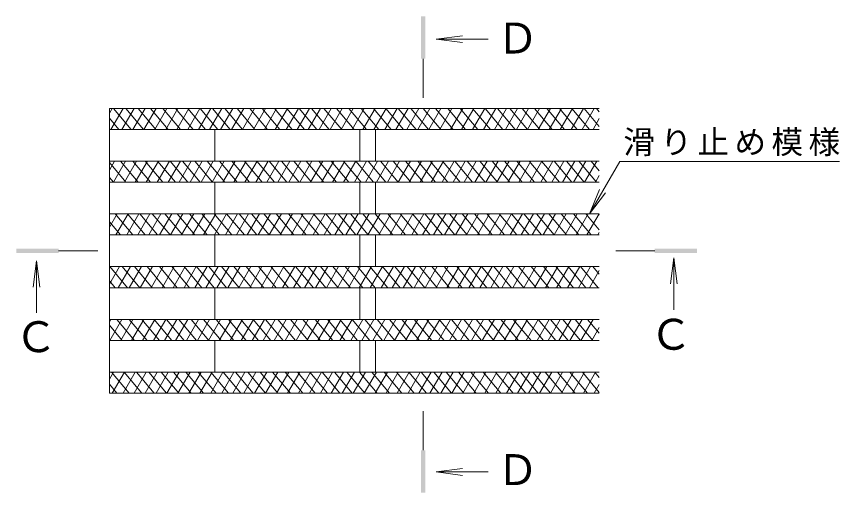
# Model space of a CAD drawing. Units: millimetres on the paper, enlarged 5 times, with parts at other scales. Extents: x -1741 to 1924, y -1327 to 1336.
# Drawn here: x 602.2 to 992.5, y 229.9 to 455.5 of the extents above; entities that cross this region are included whole.
import ezdxf
from ezdxf.enums import TextEntityAlignment as Align

# ---------------------------------------------------------------- set-up
doc = ezdxf.new("R2010")
doc.units = ezdxf.units.MM
doc.header["$LTSCALE"] = 5
doc.linetypes.add('CHAIN1', pattern=[8, 5, -1, 1, -1])
for name, color, linetype, lineweight in [('D-2_0218_', 3, 'Continuous', 5), ('D-4_0216_', 7, 'Continuous', 5), ('D-5_0242_', 4, 'Continuous', 5)]:
    doc.layers.add(name, color=color, linetype=linetype, lineweight=lineweight)
doc.styles.add('ＭＳ ゴシック', font='')
doc.styles.get('ＭＳ ゴシック').set_extended_font_data('MS Gothic')

msp = doc.modelspace()

# ---------------------------------------------------------------- linework, layer by layer
at = {"layer": 'D-2_0218_'}
for p, q in [((878.614, 411.93), (646.266, 411.93)), ((646.266, 409.617), (647.602, 411.93)), ((646.266, 411.93), (646.266, 276.93)), ((647.024, 401.93), (652.798, 411.93)), ((648.182, 411.93), (656.573, 401.93)), ((652.221, 401.93), (657.994, 411.93)), ((654.056, 411.93), (662.447, 401.93)), ((657.417, 401.93), (663.19, 411.93)), ((659.931, 411.93), (668.322, 401.93)), ((662.613, 401.93), (668.386, 411.93)), ((665.805, 411.93), (674.196, 401.93)), ((667.809, 401.93), (673.582, 411.93)), ((671.679, 411.93), (680.07, 401.93)), ((673.005, 401.93), (678.779, 411.93)), ((677.554, 411.93), (685.945, 401.93)), ((678.201, 401.93), (683.975, 411.93)), ((683.397, 401.93), (689.171, 411.93)), ((683.428, 411.93), (691.819, 401.93)), ((688.594, 401.93), (694.367, 411.93)), ((689.302, 411.93), (697.693, 401.93)), ((693.79, 401.93), (699.563, 411.93)), ((695.177, 411.93), (703.568, 401.93)), ((698.986, 401.93), (704.759, 411.93)), ((701.051, 411.93), (709.442, 401.93)), ((704.182, 401.93), (709.956, 411.93)), ((706.925, 411.93), (715.316, 401.93)), ((709.378, 401.93), (715.152, 411.93)), ((712.8, 411.93), (721.191, 401.93)), ((714.574, 401.93), (720.348, 411.93)), ((718.674, 411.93), (727.065, 401.93)), ((719.771, 401.93), (725.544, 411.93)), ((724.548, 411.93), (732.939, 401.93)), ((724.967, 401.93), (730.74, 411.93)), ((730.163, 401.93), (735.936, 411.93)), ((730.423, 411.93), (738.814, 401.93)), ((735.359, 401.93), (741.132, 411.93)), ((736.297, 411.93), (744.688, 401.93)), ((740.555, 401.93), (746.329, 411.93)), ((742.171, 411.93), (750.562, 401.93)), ((745.751, 401.93), (751.525, 411.93)), ((748.046, 411.93), (756.437, 401.93)), ((750.947, 401.93), (756.721, 411.93)), ((753.92, 411.93), (762.311, 401.93)), ((756.144, 401.93), (761.917, 411.93)), ((759.794, 411.93), (768.185, 401.93)), ((761.34, 401.93), (767.113, 411.93)), ((765.669, 411.93), (774.059, 401.93)), ((766.536, 401.93), (772.309, 411.93)), ((771.543, 411.93), (779.934, 401.93)), ((771.732, 401.93), (777.506, 411.93)), ((776.928, 401.93), (782.702, 411.93)), ((777.417, 411.93), (785.808, 401.93)), ((782.124, 401.93), (787.898, 411.93)), ((783.292, 411.93), (791.682, 401.93)), ((787.32, 401.93), (793.094, 411.93)), ((789.166, 411.93), (797.557, 401.93)), ((792.517, 401.93), (798.29, 411.93)), ((795.04, 411.93), (803.431, 401.93)), ((797.713, 401.93), (803.486, 411.93)), ((800.914, 411.93), (809.305, 401.93)), ((802.909, 401.93), (808.682, 411.93)), ((806.789, 411.93), (815.18, 401.93)), ((808.105, 401.93), (813.879, 411.93)), ((812.663, 411.93), (821.054, 401.93)), ((813.301, 401.93), (819.075, 411.93)), ((818.497, 401.93), (824.271, 411.93)), ((818.537, 411.93), (826.928, 401.93)), ((823.694, 401.93), (829.467, 411.93)), ((824.412, 411.93), (832.803, 401.93)), ((828.89, 401.93), (834.663, 411.93)), ((830.286, 411.93), (838.677, 401.93)), ((834.086, 401.93), (839.859, 411.93)), ((836.16, 411.93), (844.551, 401.93)), ((839.282, 401.93), (845.056, 411.93)), ((842.035, 411.93), (850.426, 401.93)), ((844.478, 401.93), (850.252, 411.93)), ((847.909, 411.93), (856.3, 401.93)), ((849.674, 401.93), (855.448, 411.93)), ((853.783, 411.93), (862.174, 401.93)), ((854.87, 401.93), (860.644, 411.93)), ((859.658, 411.93), (868.049, 401.93)), ((860.067, 401.93), (865.84, 411.93)), ((865.263, 401.93), (871.036, 411.93)), ((865.532, 411.93), (873.923, 401.93)), ((870.459, 401.93), (876.232, 411.93)), ((871.406, 411.93), (878.614, 403.34)), ((877.281, 411.93), (878.614, 410.341)), ((646.266, 407.212), (650.699, 401.93)), ((875.655, 401.93), (878.614, 407.055)), ((878.614, 401.93), (646.266, 401.93)), ((696.266, 401.93), (696.266, 386.93)), ((765.016, 401.93), (765.016, 386.93)), ((772.516, 401.93), (772.516, 386.93)), ((878.614, 386.93), (646.266, 386.93)), ((646.266, 382.617), (648.756, 386.93)), ((648.179, 376.93), (653.953, 386.93)), ((651.536, 386.93), (659.927, 376.93)), ((653.375, 376.93), (659.149, 386.93)), ((657.411, 386.93), (665.802, 376.93)), ((658.571, 376.93), (664.345, 386.93)), ((663.285, 386.93), (671.676, 376.93)), ((663.768, 376.93), (669.541, 386.93)), ((668.964, 376.93), (674.737, 386.93)), ((669.159, 386.93), (677.55, 376.93)), ((674.16, 376.93), (679.933, 386.93)), ((675.034, 386.93), (683.425, 376.93)), ((679.356, 376.93), (685.13, 386.93)), ((680.908, 386.93), (689.299, 376.93)), ((684.552, 376.93), (690.326, 386.93)), ((686.782, 386.93), (695.173, 376.93)), ((689.748, 376.93), (695.522, 386.93)), ((692.657, 386.93), (701.048, 376.93)), ((694.944, 376.93), (700.718, 386.93)), ((698.531, 386.93), (706.922, 376.93)), ((700.141, 376.93), (705.914, 386.93)), ((704.405, 386.93), (712.796, 376.93)), ((705.337, 376.93), (711.11, 386.93)), ((710.28, 386.93), (718.671, 376.93)), ((710.533, 376.93), (716.306, 386.93)), ((715.729, 376.93), (721.503, 386.93)), ((716.154, 386.93), (724.545, 376.93)), ((720.925, 376.93), (726.699, 386.93)), ((722.028, 386.93), (730.419, 376.93)), ((726.121, 376.93), (731.895, 386.93)), ((727.903, 386.93), (736.294, 376.93)), ((731.318, 376.93), (737.091, 386.93)), ((733.777, 386.93), (742.168, 376.93)), ((736.514, 376.93), (742.287, 386.93)), ((739.651, 386.93), (748.042, 376.93)), ((741.71, 376.93), (747.483, 386.93)), ((745.526, 386.93), (753.917, 376.93)), ((746.906, 376.93), (752.679, 386.93)), ((751.4, 386.93), (759.791, 376.93)), ((752.102, 376.93), (757.876, 386.93)), ((757.274, 386.93), (765.665, 376.93)), ((757.298, 376.93), (763.072, 386.93)), ((762.494, 376.93), (768.268, 386.93)), ((763.149, 386.93), (771.54, 376.93)), ((767.691, 376.93), (773.464, 386.93)), ((769.023, 386.93), (777.414, 376.93)), ((772.887, 376.93), (778.66, 386.93)), ((774.897, 386.93), (783.288, 376.93)), ((778.083, 376.93), (783.856, 386.93)), ((780.772, 386.93), (789.163, 376.93)), ((783.279, 376.93), (789.053, 386.93)), ((786.646, 386.93), (795.037, 376.93)), ((788.475, 376.93), (794.249, 386.93)), ((792.52, 386.93), (800.911, 376.93)), ((793.671, 376.93), (799.445, 386.93)), ((798.395, 386.93), (806.786, 376.93)), ((798.868, 376.93), (804.641, 386.93)), ((804.064, 376.93), (809.837, 386.93)), ((804.269, 386.93), (812.66, 376.93)), ((809.26, 376.93), (815.033, 386.93)), ((810.143, 386.93), (818.534, 376.93)), ((814.456, 376.93), (820.229, 386.93)), ((816.018, 386.93), (824.409, 376.93)), ((819.652, 376.93), (825.426, 386.93)), ((821.892, 386.93), (830.283, 376.93)), ((824.848, 376.93), (830.622, 386.93)), ((827.766, 386.93), (836.157, 376.93)), ((830.044, 376.93), (835.818, 386.93)), ((833.641, 386.93), (842.032, 376.93)), ((835.241, 376.93), (841.014, 386.93)), ((839.515, 386.93), (847.906, 376.93)), ((840.437, 376.93), (846.21, 386.93)), ((845.389, 386.93), (853.78, 376.93)), ((845.633, 376.93), (851.406, 386.93)), ((850.829, 376.93), (856.603, 386.93)), ((851.264, 386.93), (859.655, 376.93)), ((856.025, 376.93), (861.799, 386.93)), ((857.138, 386.93), (865.529, 376.93)), ((861.221, 376.93), (866.995, 386.93)), ((863.012, 386.93), (871.403, 376.93)), ((866.417, 376.93), (872.191, 386.93)), ((868.887, 386.93), (877.278, 376.93)), ((871.614, 376.93), (877.387, 386.93)), ((874.761, 386.93), (878.614, 382.338)), ((646.266, 386.21), (654.053, 376.93)), ((646.266, 379.209), (648.179, 376.93)), ((876.81, 376.93), (878.614, 380.055)), ((878.614, 376.93), (646.266, 376.93)), ((696.266, 376.93), (696.266, 361.93)), ((765.016, 361.93), (765.016, 376.93)), ((772.516, 361.93), (772.516, 376.93)), ((878.614, 361.93), (646.266, 361.93)), ((646.266, 355.617), (649.911, 361.93)), ((649.016, 361.93), (657.407, 351.93)), ((649.334, 351.93), (655.107, 361.93)), ((654.53, 351.93), (660.303, 361.93)), ((654.891, 361.93), (663.282, 351.93)), ((659.726, 351.93), (665.5, 361.93)), ((660.765, 361.93), (669.156, 351.93)), ((664.922, 351.93), (670.696, 361.93)), ((666.639, 361.93), (675.03, 351.93)), ((670.118, 351.93), (675.892, 361.93)), ((672.514, 361.93), (680.905, 351.93)), ((675.315, 351.93), (681.088, 361.93)), ((678.388, 361.93), (686.779, 351.93)), ((680.511, 351.93), (686.284, 361.93)), ((684.262, 361.93), (692.653, 351.93)), ((685.707, 351.93), (691.48, 361.93)), ((690.137, 361.93), (698.528, 351.93)), ((690.903, 351.93), (696.677, 361.93)), ((696.011, 361.93), (704.402, 351.93)), ((696.099, 351.93), (701.873, 361.93)), ((701.295, 351.93), (707.069, 361.93)), ((701.885, 361.93), (710.276, 351.93)), ((706.491, 351.93), (712.265, 361.93)), ((707.76, 361.93), (716.151, 351.93)), ((711.688, 351.93), (717.461, 361.93)), ((713.634, 361.93), (722.025, 351.93)), ((716.884, 351.93), (722.657, 361.93)), ((719.508, 361.93), (727.899, 351.93)), ((722.08, 351.93), (727.853, 361.93)), ((725.383, 361.93), (733.774, 351.93)), ((727.276, 351.93), (733.05, 361.93)), ((731.257, 361.93), (739.648, 351.93)), ((732.472, 351.93), (738.246, 361.93)), ((737.131, 361.93), (745.522, 351.93)), ((737.668, 351.93), (743.442, 361.93)), ((742.865, 351.93), (748.638, 361.93)), ((743.006, 361.93), (751.397, 351.93)), ((748.061, 351.93), (753.834, 361.93)), ((748.88, 361.93), (757.271, 351.93)), ((753.257, 351.93), (759.03, 361.93)), ((754.754, 361.93), (763.145, 351.93)), ((758.453, 351.93), (764.226, 361.93)), ((760.629, 361.93), (769.02, 351.93)), ((763.649, 351.93), (769.423, 361.93)), ((766.503, 361.93), (774.894, 351.93)), ((768.845, 351.93), (774.619, 361.93)), ((772.377, 361.93), (780.768, 351.93)), ((774.041, 351.93), (779.815, 361.93)), ((778.252, 361.93), (786.643, 351.93)), ((779.238, 351.93), (785.011, 361.93)), ((784.126, 361.93), (792.517, 351.93)), ((784.434, 351.93), (790.207, 361.93)), ((789.63, 351.93), (795.403, 361.93)), ((790, 361.93), (798.391, 351.93)), ((794.826, 351.93), (800.6, 361.93)), ((795.875, 361.93), (804.266, 351.93)), ((800.022, 351.93), (805.796, 361.93)), ((801.749, 361.93), (810.14, 351.93)), ((805.218, 351.93), (810.992, 361.93)), ((807.623, 361.93), (816.014, 351.93)), ((810.415, 351.93), (816.188, 361.93)), ((813.498, 361.93), (821.889, 351.93)), ((815.611, 351.93), (821.384, 361.93)), ((819.372, 361.93), (827.763, 351.93)), ((820.807, 351.93), (826.58, 361.93)), ((825.246, 361.93), (833.637, 351.93)), ((826.003, 351.93), (831.776, 361.93)), ((831.121, 361.93), (839.512, 351.93)), ((831.199, 351.93), (836.973, 361.93)), ((836.395, 351.93), (842.169, 361.93)), ((836.995, 361.93), (845.386, 351.93)), ((841.591, 351.93), (847.365, 361.93)), ((842.869, 361.93), (851.26, 351.93)), ((846.788, 351.93), (852.561, 361.93)), ((848.744, 361.93), (857.135, 351.93)), ((851.984, 351.93), (857.757, 361.93)), ((854.618, 361.93), (863.009, 351.93)), ((857.18, 351.93), (862.953, 361.93)), ((860.492, 361.93), (868.883, 351.93)), ((862.376, 351.93), (868.15, 361.93)), ((866.367, 361.93), (874.758, 351.93)), ((867.572, 351.93), (873.346, 361.93)), ((872.241, 361.93), (878.614, 354.335)), ((872.768, 351.93), (878.542, 361.93)), ((878.115, 361.93), (878.614, 361.336)), ((646.266, 358.207), (651.533, 351.93)), ((878.614, 351.93), (646.266, 351.93)), ((696.266, 351.93), (696.266, 336.93)), ((765.016, 351.93), (765.016, 336.93)), ((772.516, 351.93), (772.516, 336.93)), ((877.964, 351.93), (878.614, 353.055)), ((878.614, 336.93), (646.266, 336.93)), ((646.266, 328.617), (651.066, 336.93)), ((646.497, 336.93), (654.888, 326.93)), ((650.488, 326.93), (656.262, 336.93)), ((652.371, 336.93), (660.762, 326.93)), ((655.685, 326.93), (661.458, 336.93)), ((658.245, 336.93), (666.636, 326.93)), ((660.881, 326.93), (666.654, 336.93)), ((664.12, 336.93), (672.511, 326.93)), ((666.077, 326.93), (671.85, 336.93)), ((669.994, 336.93), (678.385, 326.93)), ((671.273, 326.93), (677.047, 336.93)), ((675.868, 336.93), (684.259, 326.93)), ((676.469, 326.93), (682.243, 336.93)), ((681.665, 326.93), (687.439, 336.93)), ((681.743, 336.93), (690.134, 326.93)), ((686.862, 326.93), (692.635, 336.93)), ((687.617, 336.93), (696.008, 326.93)), ((692.058, 326.93), (697.831, 336.93)), ((693.491, 336.93), (701.882, 326.93)), ((697.254, 326.93), (703.027, 336.93)), ((699.366, 336.93), (707.757, 326.93)), ((702.45, 326.93), (708.224, 336.93)), ((705.24, 336.93), (713.631, 326.93)), ((707.646, 326.93), (713.42, 336.93)), ((711.114, 336.93), (719.505, 326.93)), ((712.842, 326.93), (718.616, 336.93)), ((716.989, 336.93), (725.38, 326.93)), ((718.038, 326.93), (723.812, 336.93)), ((722.863, 336.93), (731.254, 326.93)), ((723.235, 326.93), (729.008, 336.93)), ((728.431, 326.93), (734.204, 336.93)), ((728.737, 336.93), (737.128, 326.93)), ((733.627, 326.93), (739.4, 336.93)), ((734.612, 336.93), (743.003, 326.93)), ((738.823, 326.93), (744.597, 336.93)), ((740.486, 336.93), (748.877, 326.93)), ((744.019, 326.93), (749.793, 336.93)), ((746.36, 336.93), (754.751, 326.93)), ((749.215, 326.93), (754.989, 336.93)), ((752.235, 336.93), (760.626, 326.93)), ((754.412, 326.93), (760.185, 336.93)), ((758.109, 336.93), (766.5, 326.93)), ((759.608, 326.93), (765.381, 336.93)), ((763.983, 336.93), (772.374, 326.93)), ((764.804, 326.93), (770.577, 336.93)), ((769.858, 336.93), (778.249, 326.93)), ((770, 326.93), (775.773, 336.93)), ((775.196, 326.93), (780.97, 336.93)), ((775.732, 336.93), (784.123, 326.93)), ((780.392, 326.93), (786.166, 336.93)), ((781.606, 336.93), (789.997, 326.93)), ((785.588, 326.93), (791.362, 336.93)), ((787.481, 336.93), (795.872, 326.93)), ((790.785, 326.93), (796.558, 336.93)), ((793.355, 336.93), (801.746, 326.93)), ((795.981, 326.93), (801.754, 336.93)), ((799.229, 336.93), (807.62, 326.93)), ((801.177, 326.93), (806.95, 336.93)), ((805.104, 336.93), (813.495, 326.93)), ((806.373, 326.93), (812.147, 336.93)), ((810.978, 336.93), (819.369, 326.93)), ((811.569, 326.93), (817.343, 336.93)), ((816.765, 326.93), (822.539, 336.93)), ((816.852, 336.93), (825.243, 326.93)), ((821.962, 326.93), (827.735, 336.93)), ((822.727, 336.93), (831.118, 326.93)), ((827.158, 326.93), (832.931, 336.93)), ((828.601, 336.93), (836.992, 326.93)), ((832.354, 326.93), (838.127, 336.93)), ((834.475, 336.93), (842.866, 326.93)), ((837.55, 326.93), (843.323, 336.93)), ((840.35, 336.93), (848.741, 326.93)), ((842.746, 326.93), (848.52, 336.93)), ((846.224, 336.93), (854.615, 326.93)), ((847.942, 326.93), (853.716, 336.93)), ((852.098, 336.93), (860.489, 326.93)), ((853.138, 326.93), (858.912, 336.93)), ((857.973, 336.93), (866.364, 326.93)), ((858.335, 326.93), (864.108, 336.93)), ((863.531, 326.93), (869.304, 336.93)), ((863.847, 336.93), (872.238, 326.93)), ((868.727, 326.93), (874.5, 336.93)), ((869.721, 336.93), (878.112, 326.93)), ((875.596, 336.93), (878.614, 333.333)), ((873.923, 326.93), (878.614, 335.055)), ((646.266, 330.204), (649.013, 326.93)), ((878.614, 326.93), (646.266, 326.93)), ((696.266, 326.93), (696.266, 311.93)), ((765.016, 326.93), (765.016, 311.93)), ((772.516, 326.93), (772.516, 311.93)), ((878.614, 311.93), (646.266, 311.93)), ((646.266, 310.617), (647.024, 311.93)), ((646.266, 309.201), (652.368, 301.93)), ((646.447, 301.93), (652.221, 311.93)), ((649.851, 311.93), (658.242, 301.93)), ((651.643, 301.93), (657.417, 311.93)), ((655.725, 311.93), (664.116, 301.93)), ((656.839, 301.93), (662.613, 311.93)), ((661.6, 311.93), (669.991, 301.93)), ((662.035, 301.93), (667.809, 311.93)), ((667.232, 301.93), (673.005, 311.93)), ((667.474, 311.93), (675.865, 301.93)), ((672.428, 301.93), (678.201, 311.93)), ((673.348, 311.93), (681.739, 301.93)), ((677.624, 301.93), (683.397, 311.93)), ((679.223, 311.93), (687.614, 301.93)), ((682.82, 301.93), (688.594, 311.93)), ((685.097, 311.93), (693.488, 301.93)), ((688.016, 301.93), (693.79, 311.93)), ((690.971, 311.93), (699.362, 301.93)), ((693.212, 301.93), (698.986, 311.93)), ((696.846, 311.93), (705.237, 301.93)), ((698.409, 301.93), (704.182, 311.93)), ((702.72, 311.93), (711.111, 301.93)), ((703.605, 301.93), (709.378, 311.93)), ((708.594, 311.93), (716.985, 301.93)), ((708.801, 301.93), (714.574, 311.93)), ((713.997, 301.93), (719.771, 311.93)), ((714.469, 311.93), (722.86, 301.93)), ((719.193, 301.93), (724.967, 311.93)), ((720.343, 311.93), (728.734, 301.93)), ((724.389, 301.93), (730.163, 311.93)), ((726.217, 311.93), (734.608, 301.93)), ((729.585, 301.93), (735.359, 311.93)), ((732.092, 311.93), (740.483, 301.93)), ((734.782, 301.93), (740.555, 311.93)), ((737.966, 311.93), (746.357, 301.93)), ((739.978, 301.93), (745.751, 311.93)), ((743.84, 311.93), (752.231, 301.93)), ((745.174, 301.93), (750.947, 311.93)), ((749.715, 311.93), (758.106, 301.93)), ((750.37, 301.93), (756.144, 311.93)), ((755.566, 301.93), (761.34, 311.93)), ((755.589, 311.93), (763.98, 301.93)), ((760.762, 301.93), (766.536, 311.93)), ((761.463, 311.93), (769.854, 301.93)), ((765.959, 301.93), (771.732, 311.93)), ((767.338, 311.93), (775.729, 301.93)), ((771.155, 301.93), (776.928, 311.93)), ((773.212, 311.93), (781.603, 301.93)), ((776.351, 301.93), (782.124, 311.93)), ((779.086, 311.93), (787.477, 301.93)), ((781.547, 301.93), (787.32, 311.93)), ((784.961, 311.93), (793.352, 301.93)), ((786.743, 301.93), (792.517, 311.93)), ((790.835, 311.93), (799.226, 301.93)), ((791.939, 301.93), (797.713, 311.93)), ((796.709, 311.93), (805.1, 301.93)), ((797.135, 301.93), (802.909, 311.93)), ((802.332, 301.93), (808.105, 311.93)), ((802.584, 311.93), (810.975, 301.93)), ((807.528, 301.93), (813.301, 311.93)), ((808.458, 311.93), (816.849, 301.93)), ((812.724, 301.93), (818.497, 311.93)), ((814.332, 311.93), (822.723, 301.93)), ((817.92, 301.93), (823.694, 311.93)), ((820.207, 311.93), (828.598, 301.93)), ((823.116, 301.93), (828.89, 311.93)), ((826.081, 311.93), (834.472, 301.93)), ((828.312, 301.93), (834.086, 311.93)), ((831.955, 311.93), (840.346, 301.93)), ((833.509, 301.93), (839.282, 311.93)), ((837.83, 311.93), (846.221, 301.93)), ((838.705, 301.93), (844.478, 311.93)), ((843.704, 311.93), (852.095, 301.93)), ((843.901, 301.93), (849.674, 311.93)), ((849.097, 301.93), (854.87, 311.93)), ((849.578, 311.93), (857.969, 301.93)), ((854.293, 301.93), (860.067, 311.93)), ((855.453, 311.93), (863.844, 301.93)), ((859.489, 301.93), (865.263, 311.93)), ((861.327, 311.93), (869.718, 301.93)), ((864.685, 301.93), (870.459, 311.93)), ((867.201, 311.93), (875.592, 301.93)), ((869.882, 301.93), (875.655, 311.93)), ((873.076, 311.93), (878.614, 305.33)), ((875.078, 301.93), (878.614, 308.055)), ((646.266, 302.2), (646.493, 301.93)), ((878.614, 301.93), (646.266, 301.93)), ((696.266, 301.93), (696.266, 286.93)), ((765.016, 301.93), (765.016, 286.93)), ((772.516, 301.93), (772.516, 286.93)), ((878.614, 286.93), (646.266, 286.93)), ((646.266, 283.617), (648.179, 286.93)), ((647.331, 286.93), (655.722, 276.93)), ((647.602, 276.93), (653.375, 286.93)), ((652.798, 276.93), (658.571, 286.93)), ((653.206, 286.93), (661.597, 276.93)), ((657.994, 276.93), (663.768, 286.93)), ((659.08, 286.93), (667.471, 276.93)), ((663.19, 276.93), (668.964, 286.93)), ((664.954, 286.93), (673.345, 276.93)), ((668.386, 276.93), (674.16, 286.93)), ((670.829, 286.93), (679.22, 276.93)), ((673.582, 276.93), (679.356, 286.93)), ((676.703, 286.93), (685.094, 276.93)), ((678.779, 276.93), (684.552, 286.93)), ((682.577, 286.93), (690.968, 276.93)), ((683.975, 276.93), (689.748, 286.93)), ((688.452, 286.93), (696.843, 276.93)), ((689.171, 276.93), (694.944, 286.93)), ((694.326, 286.93), (702.717, 276.93)), ((694.367, 276.93), (700.141, 286.93)), ((699.563, 276.93), (705.337, 286.93)), ((700.2, 286.93), (708.591, 276.93)), ((704.759, 276.93), (710.533, 286.93)), ((706.075, 286.93), (714.466, 276.93)), ((709.956, 276.93), (715.729, 286.93)), ((711.949, 286.93), (720.34, 276.93)), ((715.152, 276.93), (720.925, 286.93)), ((717.823, 286.93), (726.214, 276.93)), ((720.348, 276.93), (726.121, 286.93)), ((723.698, 286.93), (732.089, 276.93)), ((725.544, 276.93), (731.318, 286.93)), ((729.572, 286.93), (737.963, 276.93)), ((730.74, 276.93), (736.514, 286.93)), ((735.446, 286.93), (743.837, 276.93)), ((735.936, 276.93), (741.71, 286.93)), ((741.132, 276.93), (746.906, 286.93)), ((741.321, 286.93), (749.712, 276.93)), ((746.329, 276.93), (752.102, 286.93)), ((747.195, 286.93), (755.586, 276.93)), ((751.525, 276.93), (757.298, 286.93)), ((753.069, 286.93), (761.46, 276.93)), ((756.721, 276.93), (762.494, 286.93)), ((758.944, 286.93), (767.335, 276.93)), ((761.917, 276.93), (767.691, 286.93)), ((764.818, 286.93), (773.209, 276.93)), ((767.113, 276.93), (772.887, 286.93)), ((770.692, 286.93), (779.083, 276.93)), ((772.309, 276.93), (778.083, 286.93)), ((776.567, 286.93), (784.958, 276.93)), ((777.506, 276.93), (783.279, 286.93)), ((782.441, 286.93), (790.832, 276.93)), ((782.702, 276.93), (788.475, 286.93)), ((787.898, 276.93), (793.671, 286.93)), ((788.315, 286.93), (796.706, 276.93)), ((793.094, 276.93), (798.868, 286.93)), ((794.19, 286.93), (802.581, 276.93)), ((798.29, 276.93), (804.064, 286.93)), ((800.064, 286.93), (808.455, 276.93)), ((803.486, 276.93), (809.26, 286.93)), ((805.938, 286.93), (814.329, 276.93)), ((808.682, 276.93), (814.456, 286.93)), ((811.813, 286.93), (820.204, 276.93)), ((813.879, 276.93), (819.652, 286.93)), ((817.687, 286.93), (826.078, 276.93)), ((819.075, 276.93), (824.848, 286.93)), ((823.561, 286.93), (831.952, 276.93)), ((824.271, 276.93), (830.044, 286.93)), ((829.436, 286.93), (837.827, 276.93)), ((829.467, 276.93), (835.241, 286.93)), ((834.663, 276.93), (840.437, 286.93)), ((835.31, 286.93), (843.701, 276.93)), ((839.859, 276.93), (845.633, 286.93)), ((841.184, 286.93), (849.575, 276.93)), ((845.056, 276.93), (850.829, 286.93)), ((847.059, 286.93), (855.45, 276.93)), ((850.252, 276.93), (856.025, 286.93)), ((852.933, 286.93), (861.324, 276.93)), ((855.448, 276.93), (861.221, 286.93)), ((858.807, 286.93), (867.198, 276.93)), ((860.644, 276.93), (866.417, 286.93)), ((864.682, 286.93), (873.073, 276.93)), ((865.84, 276.93), (871.614, 286.93)), ((870.556, 286.93), (878.614, 277.327)), ((871.036, 276.93), (876.81, 286.93)), ((876.43, 286.93), (878.614, 284.327)), ((646.266, 281.198), (649.848, 276.93)), ((876.232, 276.93), (878.614, 281.055)), ((646.266, 276.93), (878.614, 276.93))]:
    msp.add_line(p, q, dxfattribs=at)
at = {"layer": 'D-4_0216_'}
for p, q in [((888.306, 386.755), (873.973, 361.93)), ((888.306, 386.755), (992.527, 386.755)), ((873.973, 361.93), (878.756, 373.478)), ((873.973, 361.93), (881.582, 371.847))]:
    msp.add_line(p, q, dxfattribs=at)
at = {"layer": 'D-5_0242_'}
for p, q in [((801.281, 444.705), (813.674, 446.337)), ((801.281, 444.705), (825.905, 444.705)), ((801.281, 444.705), (813.674, 443.074)), ((611.717, 339.597), (610.086, 327.204)), ((611.717, 339.597), (611.717, 314.972)), ((611.717, 339.597), (613.349, 327.204)), ((913.955, 341.101), (912.323, 328.708)), ((913.955, 341.101), (913.955, 316.476)), ((913.955, 341.101), (915.586, 328.708)), ((801.281, 239.616), (813.674, 241.248)), ((801.281, 239.616), (825.905, 239.616)), ((801.281, 239.616), (813.674, 237.985))]:
    msp.add_line(p, q, dxfattribs=at)
at = {"layer": 'D-5_0242_', "linetype": 'CHAIN1'}
for p, q in [((795.071, 435.482), (795.071, 416.924)), ((622.208, 344.43), (640.766, 344.43)), ((904.932, 344.43), (886.374, 344.43)), ((795.071, 249.866), (795.071, 268.424))]:
    msp.add_line(p, q, dxfattribs=at)
at = {"layer": 'D-5_0242_'}
for points in [[(794.071, 435.482), (796.071, 435.482), (794.071, 455.482), (796.071, 455.482)], [(622.208, 343.43), (622.208, 345.43), (602.208, 343.43), (602.208, 345.43)], [(904.932, 345.43), (904.932, 343.43), (924.932, 345.43), (924.932, 343.43)], [(796.071, 249.866), (794.071, 249.866), (796.071, 229.866), (794.071, 229.866)]]:
    msp.add_solid(points, dxfattribs=at)

# ---------------------------------------------------------------- texts
at = {"layer": 'D-4_0216_', "insert": (890.027, 389.255), "char_height": 11, "attachment_point": 7, "style": 'ＭＳ ゴシック'}
msp.add_mtext('\\T1.17;滑り止め模様', dxfattribs=at)
at = {"layer": 'D-5_0242_', "color": 2, "style": 'ＭＳ ゴシック'}
for s, p in [('Ｄ', (829.842, 433.517)), ('Ｃ', (902.515, 293.134)), ('Ｃ', (601.389, 291.989)), ('Ｄ', (829.842, 228.982))]:
    msp.add_text(s, height=14.66, dxfattribs=at).set_placement(p, align=Align.BOTTOM_LEFT)

doc.saveas('drawing.dxf')
